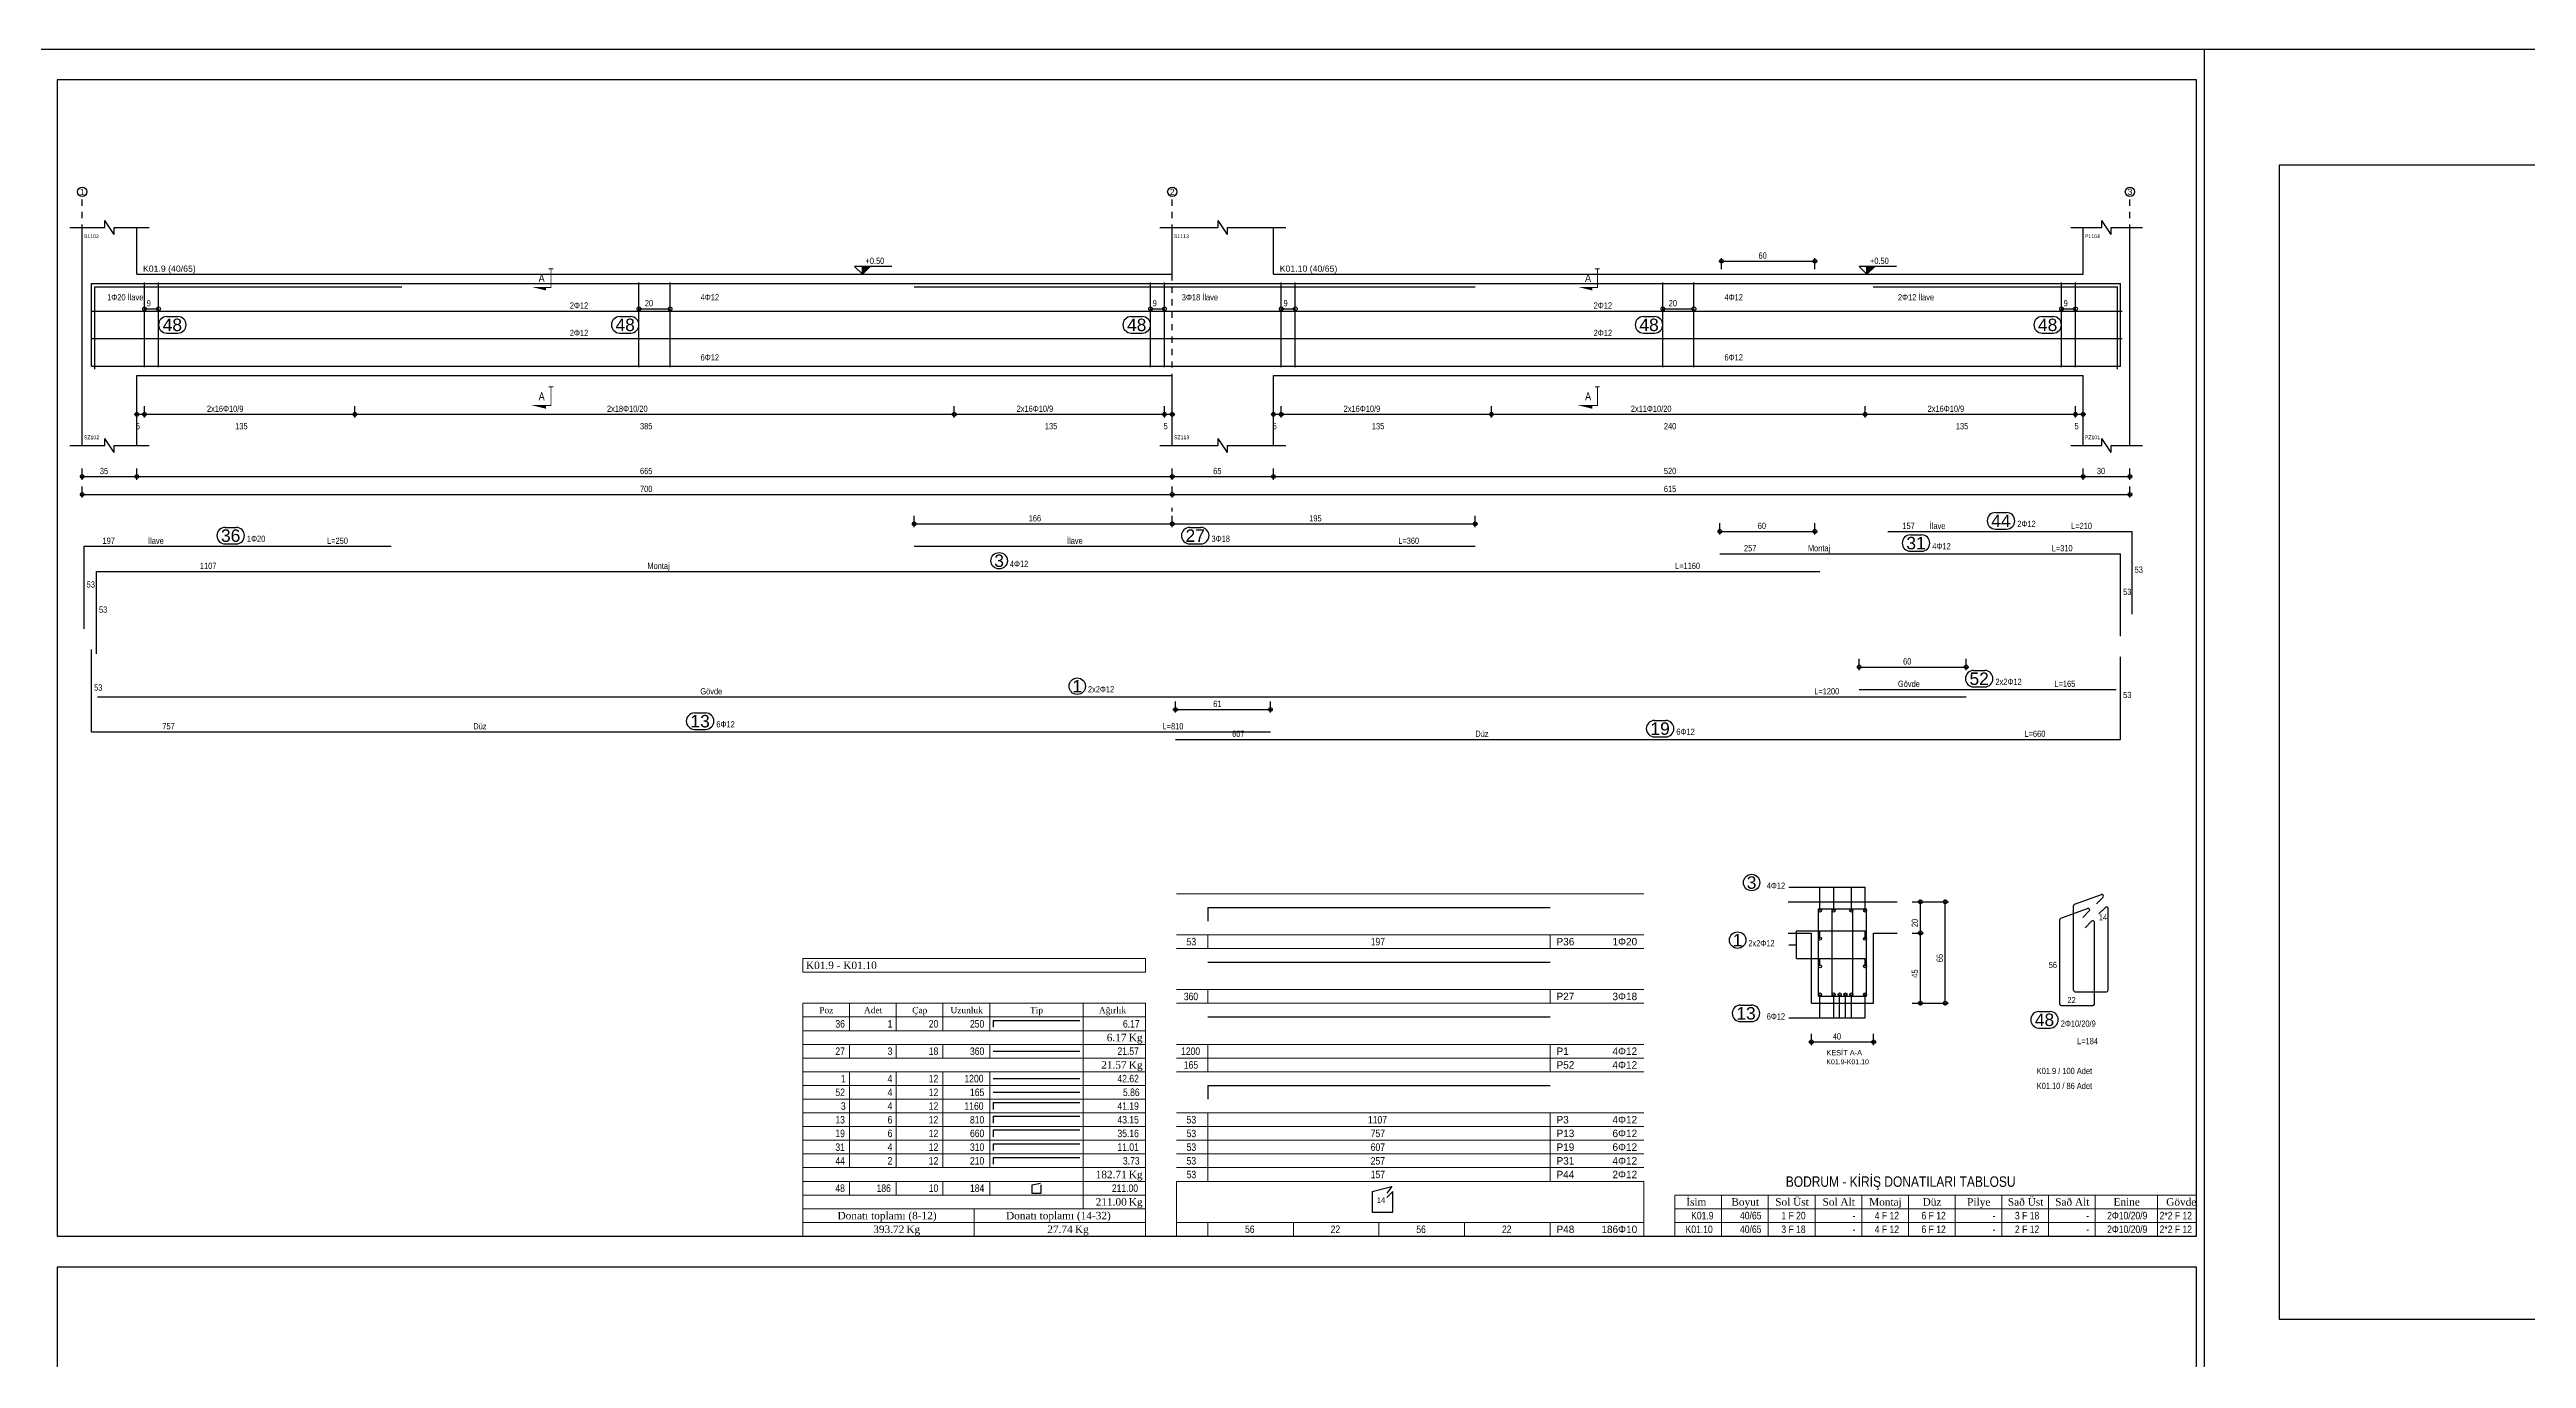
# Model space of a CAD drawing. Header units: metres. Extents: x 419734 to 420376, y 4564732 to 4565123.
# Drawn here: x 420197.84 to 420237.6, y 4564828.56 to 4564849.58 of the extents above; entities that cross this region are included whole.
import ezdxf
from ezdxf.enums import TextEntityAlignment as Align

# ---------------------------------------------------------------- set-up
doc = ezdxf.new("R2010")
doc.units = ezdxf.units.M
doc.linetypes.add('TRATTO-PUNTO', pattern=[1, 0.5, -0.25, 0, -0.25])
for name, color, linetype in [('Standart', 7, 'Continuous'), ('SW_ASSI', 7, 'TRATTO-PUNTO'), ('SW_DIM', 33, 'Continuous'), ('SW_MAGRONE', 2, 'Continuous'), ('SW_QUOTE', 1, 'Continuous'), ('SW_REINFORCEMENT', 7, 'Continuous'), ('SW_TESTI', 2, 'Continuous'), ('SW_Tondini', 1, 'Continuous'), ('SW_TXT_TESTI', 1, 'Continuous')]:
    doc.layers.add(name, color=color, linetype=linetype)
doc.styles.add('arial_1_18', font='arial.ttf', dxfattribs={"height": 0.2})
doc.styles.add('SWS', font='ARIALN.TTF')
doc.styles.add('symbol_1_18', font='symbol.ttf', dxfattribs={"height": 0.2})
doc.styles.add('times new roman_1_18', font='times.ttf', dxfattribs={"height": 0.2})

# ---------------------------------------------------------------- blocks, each defined once
blk = doc.blocks.new('*U1605')
at = {"layer": 'SW_QUOTE'}
blk.add_hatch(color=1, dxfattribs=at).paths.add_polyline_path([(0.25, 0.25), (0, 0.25), (0, 0)])
at = {"layer": 'SW_QUOTE', "color": 1}
for p, q in [((0.95, 0.25), (-0.25, 0.25)), ((-0.25, 0.25), (0, 0)), ((-0.25, 0), (0.25, 0)), ((0, 0), (0, 0.25)), ((0.25, 0.25), (0, 0))]:
    blk.add_line(p, q, dxfattribs=at)
at = {"layer": 'SW_QUOTE', "color": 2, "style": 'SWS'}
blk.add_attdef('QUOTA', (0.1, 0.33), '', height=0.2, dxfattribs=at)
blk = doc.blocks.new('*U1603')
at = {"layer": 'SW_QUOTE', "const_width": 0.0003}
blk.add_lwpolyline([(0, 0), (0, -0.006), (-0.00159, -0.006)], dxfattribs=at)
at = {"layer": 'SW_QUOTE', "const_width": 0.0003, "flags": 128}
blk.add_lwpolyline([(0.00075, 0), (-0.00075, 0)], dxfattribs=at)
at = {"layer": 'SW_QUOTE'}
blk.add_solid([(-0.00159, -0.00585), (-0.00159, -0.00701), (-0.00624, -0.00585)], dxfattribs=at)
at = {"layer": 'SW_TESTI', "style": 'SWS'}
for tag, p in [('RIF_DOC', (0.0025, -0.003)), ('RIF_DOC_SEC', (0.0055, -0.003))]:
    blk.add_attdef(tag, text='', height=0.002, rotation=90, dxfattribs=at).set_placement(p, align=Align.MIDDLE)
at = {"layer": 'SW_TESTI', "color": 3, "style": 'SWS'}
blk.add_attdef('SEZ', text='', height=0.0025, dxfattribs=at).set_placement((-0.003, -0.003), align=Align.MIDDLE)

msp = doc.modelspace()

# ---------------------------------------------------------------- linework, layer by layer
at = {"color": 0, "linetype": 'Continuous'}
for centre in [(420198.3643, 4564847.29481), (420215.8643, 4564847.29481), (420231.2393, 4564847.29481)]:
    msp.add_circle(centre, 0.075, dxfattribs=at)
at = {"layer": 'Standart', "color": 2}
for points in [[(420281.38267, 4564849.57907), (419805.78267, 4564849.57907), (419805.78267, 4564807.5324), (420281.38267, 4564807.5324)], [(420232.43267, 4564849.57907), (420232.43267, 4564807.5324)]]:
    msp.add_lwpolyline(points, dxfattribs=at)
for points in [[(420232.30767, 4564830.52066), (420232.30767, 4564849.09263), (420197.96378, 4564849.09263), (420197.96378, 4564830.52066)], [(420280.0849, 4564829.18976), (420280.0849, 4564847.72281), (420233.6349, 4564847.72281), (420233.6349, 4564829.18976)], [(420197.96378, 4564830.02066), (420197.96378, 4564808.01884), (420232.30767, 4564808.01884), (420232.30767, 4564830.02066)]]:
    msp.add_lwpolyline(points, close=True, dxfattribs=at)
at = {"layer": 'Standart', "color": 1, "linetype": 'Continuous', "lineweight": 5}
for points in [[(420215.93267, 4564836.02066), (420223.43267, 4564836.02066)], [(420215.93267, 4564835.36066), (420223.43267, 4564835.36066)], [(420215.93267, 4564835.14066), (420223.43267, 4564835.14066)], [(420216.43267, 4564835.36066), (420216.43267, 4564835.14066)], [(420221.93267, 4564835.36066), (420221.93267, 4564835.14066)], [(420209.93267, 4564834.98066), (420215.43267, 4564834.98066)], [(420209.93267, 4564834.76066), (420209.93267, 4564834.98066)], [(420215.43267, 4564834.76066), (420209.93267, 4564834.76066)], [(420215.43267, 4564834.98066), (420215.43267, 4564834.76066)], [(420215.93267, 4564834.48066), (420223.43267, 4564834.48066)], [(420216.43267, 4564834.48066), (420216.43267, 4564834.26066)], [(420221.93267, 4564834.48066), (420221.93267, 4564834.26066)], [(420209.93267, 4564834.26066), (420209.93267, 4564830.52066)], [(420209.93267, 4564834.26066), (420215.43267, 4564834.26066)], [(420209.93267, 4564834.04066), (420215.43267, 4564834.04066)], [(420210.68267, 4564834.26066), (420210.68267, 4564833.82066)], [(420211.43267, 4564834.26066), (420211.43267, 4564833.82066)], [(420212.18267, 4564834.26066), (420212.18267, 4564833.82066)], [(420212.93267, 4564834.26066), (420212.93267, 4564833.82066)], [(420214.43267, 4564834.26066), (420214.43267, 4564830.96066)], [(420215.43267, 4564834.26066), (420215.43267, 4564830.52066)], [(420215.93267, 4564834.26066), (420223.43267, 4564834.26066)], [(420209.93267, 4564833.82066), (420215.43267, 4564833.82066)], [(420209.93267, 4564833.60066), (420215.43267, 4564833.60066)], [(420210.68267, 4564833.60066), (420210.68267, 4564833.38066)], [(420211.43267, 4564833.60066), (420211.43267, 4564833.38066)], [(420212.18267, 4564833.60066), (420212.18267, 4564833.38066)], [(420212.93267, 4564833.60066), (420212.93267, 4564833.38066)], [(420215.93267, 4564833.60066), (420223.43267, 4564833.60066)], [(420216.43267, 4564833.60066), (420216.43267, 4564833.16066)], [(420221.93267, 4564833.60066), (420221.93267, 4564833.16066)], [(420209.93267, 4564833.38066), (420215.43267, 4564833.38066)], [(420209.93267, 4564833.16066), (420215.43267, 4564833.16066)], [(420210.68267, 4564833.16066), (420210.68267, 4564831.62066)], [(420211.43267, 4564833.16066), (420211.43267, 4564831.62066)], [(420212.18267, 4564833.16066), (420212.18267, 4564831.62066)], [(420212.93267, 4564833.16066), (420212.93267, 4564831.62066)], [(420215.93267, 4564833.38066), (420223.43267, 4564833.38066)], [(420215.93267, 4564833.16066), (420223.43267, 4564833.16066)], [(420209.93267, 4564832.94066), (420215.43267, 4564832.94066)], [(420209.93267, 4564832.72066), (420215.43267, 4564832.72066)], [(420209.93267, 4564832.50066), (420215.43267, 4564832.50066)], [(420215.93267, 4564832.50066), (420223.43267, 4564832.50066)], [(420216.43267, 4564832.50066), (420216.43267, 4564831.40066)], [(420221.93267, 4564832.50066), (420221.93267, 4564831.40066)], [(420209.93267, 4564832.28066), (420215.43267, 4564832.28066)], [(420209.93267, 4564832.06066), (420215.43267, 4564832.06066)], [(420215.93267, 4564832.28066), (420223.43267, 4564832.28066)], [(420215.93267, 4564832.06066), (420223.43267, 4564832.06066)], [(420209.93267, 4564831.84066), (420215.43267, 4564831.84066)], [(420209.93267, 4564831.62066), (420215.43267, 4564831.62066)], [(420215.93267, 4564831.84066), (420223.43267, 4564831.84066)], [(420215.93267, 4564831.62066), (420223.43267, 4564831.62066)], [(420209.93267, 4564831.40066), (420215.43267, 4564831.40066)], [(420209.93267, 4564831.18066), (420215.43267, 4564831.18066)], [(420210.68267, 4564831.40066), (420210.68267, 4564831.18066)], [(420211.43267, 4564831.40066), (420211.43267, 4564831.18066)], [(420212.18267, 4564831.40066), (420212.18267, 4564831.18066)], [(420212.93267, 4564831.40066), (420212.93267, 4564831.18066)], [(420215.93267, 4564831.40066), (420215.93267, 4564830.52066)], [(420215.93267, 4564831.40066), (420223.43267, 4564831.40066)], [(420223.43267, 4564831.40066), (420223.43267, 4564830.52066)], [(420223.93267, 4564831.18066), (420223.93267, 4564830.52066)], [(420223.93267, 4564831.18066), (420232.30767, 4564831.18066)], [(420224.68267, 4564831.18066), (420224.68267, 4564830.52066)], [(420225.43267, 4564831.18066), (420225.43267, 4564830.52066)], [(420226.18267, 4564831.18066), (420226.18267, 4564830.52066)], [(420226.93267, 4564831.18066), (420226.93267, 4564830.52066)], [(420227.68267, 4564831.18066), (420227.68267, 4564830.52066)], [(420228.43267, 4564831.18066), (420228.43267, 4564830.52066)], [(420229.18267, 4564831.18066), (420229.18267, 4564830.52066)], [(420229.93267, 4564831.18066), (420229.93267, 4564830.52066)], [(420230.68267, 4564831.18066), (420230.68267, 4564830.52066)], [(420231.68267, 4564831.18066), (420231.68267, 4564830.52066)], [(420232.30767, 4564831.18066), (420232.30767, 4564830.52066)], [(420209.93267, 4564830.96066), (420215.43267, 4564830.96066)], [(420209.93267, 4564830.74066), (420215.43267, 4564830.74066)], [(420212.68267, 4564830.96066), (420212.68267, 4564830.52066)], [(420215.93267, 4564830.74066), (420223.43267, 4564830.74066)], [(420216.43267, 4564830.74066), (420216.43267, 4564830.52066)], [(420217.80767, 4564830.74066), (420217.80767, 4564830.52066)], [(420219.18267, 4564830.74066), (420219.18267, 4564830.52066)], [(420220.55767, 4564830.74066), (420220.55767, 4564830.52066)], [(420221.93267, 4564830.74066), (420221.93267, 4564830.52066)], [(420223.93267, 4564830.96066), (420232.30767, 4564830.96066)], [(420223.93267, 4564830.74066), (420232.30767, 4564830.74066)], [(420209.93267, 4564830.52066), (420215.43267, 4564830.52066)], [(420215.93267, 4564830.52066), (420223.43267, 4564830.52066)], [(420223.93267, 4564830.52066), (420232.30767, 4564830.52066)]]:
    msp.add_lwpolyline(points, dxfattribs=at)
at = {"layer": 'SW_ASSI', "ltscale": 0.2}
for points in [[(420198.3643, 4564843.46981), (420198.3643, 4564847.21981)], [(420215.8643, 4564843.46981), (420215.8643, 4564847.21981)], [(420231.2393, 4564843.46981), (420231.2393, 4564847.21981)], [(420215.8643, 4564841.95981), (420215.8643, 4564842.21981)]]:
    msp.add_lwpolyline(points, dxfattribs=at)
at = {"layer": 'SW_DIM', "ltscale": 0.5}
for points in [[(420198.1643, 4564846.71981), (420198.7268, 4564846.71981)], [(420198.8768, 4564846.60731), (420198.7268, 4564846.83231)], [(420198.7268, 4564846.71981), (420198.7268, 4564846.83231)], [(420198.8768, 4564846.71981), (420199.4393, 4564846.71981)], [(420198.8768, 4564846.60731), (420198.8768, 4564846.71981)], [(420215.6643, 4564846.71981), (420216.6018, 4564846.71981)], [(420216.7518, 4564846.60731), (420216.6018, 4564846.83231)], [(420216.6018, 4564846.71981), (420216.6018, 4564846.83231)], [(420216.7518, 4564846.60731), (420216.7518, 4564846.71981)], [(420216.7518, 4564846.71981), (420217.6893, 4564846.71981)], [(420230.28929, 4564846.71981), (420230.7893, 4564846.71981)], [(420230.9393, 4564846.60731), (420230.7893, 4564846.83231)], [(420230.7893, 4564846.71981), (420230.7893, 4564846.83231)], [(420230.9393, 4564846.60731), (420230.9393, 4564846.71981)], [(420230.9393, 4564846.71981), (420231.4393, 4564846.71981)], [(420224.68097, 4564846.04981), (420224.68097, 4564846.22981)], [(420226.18097, 4564846.04981), (420226.18097, 4564846.22981)], [(420224.64097, 4564846.17981), (420226.22097, 4564846.17981)], [(420199.3643, 4564845.41481), (420199.5893, 4564845.41481)], [(420207.3018, 4564845.41481), (420207.8018, 4564845.41481)], [(420215.5143, 4564845.41481), (420215.7393, 4564845.41481)], [(420217.6143, 4564845.41481), (420217.8393, 4564845.41481)], [(420223.7393, 4564845.41481), (420224.2393, 4564845.41481)], [(420230.1393, 4564845.41481), (420230.3643, 4564845.41481)], [(420199.2393, 4564843.66981), (420199.2393, 4564843.84981)], [(420199.3643, 4564843.66981), (420199.3643, 4564843.84981)], [(420202.7393, 4564843.66981), (420202.7393, 4564843.84981)], [(420212.3643, 4564843.66981), (420212.3643, 4564843.84981)], [(420215.7393, 4564843.66981), (420215.7393, 4564843.84981)], [(420215.8643, 4564843.66981), (420215.8643, 4564843.84981)], [(420217.4893, 4564843.66981), (420217.4893, 4564843.84981)], [(420217.6143, 4564843.66981), (420217.6143, 4564843.84981)], [(420220.9893, 4564843.66981), (420220.9893, 4564843.84981)], [(420226.9893, 4564843.66981), (420226.9893, 4564843.84981)], [(420230.3643, 4564843.66981), (420230.3643, 4564843.84981)], [(420230.4893, 4564843.66981), (420230.4893, 4564843.84981)], [(420199.1993, 4564843.71981), (420215.9043, 4564843.71981)], [(420217.4493, 4564843.71981), (420230.5293, 4564843.71981)], [(420198.1643, 4564843.21981), (420198.7268, 4564843.21981)], [(420198.7268, 4564843.21981), (420198.7268, 4564843.33231)], [(420198.8768, 4564843.10731), (420198.7268, 4564843.33231)], [(420198.8768, 4564843.10731), (420198.8768, 4564843.21981)], [(420198.8768, 4564843.21981), (420199.4393, 4564843.21981)], [(420215.6643, 4564843.21981), (420216.6018, 4564843.21981)], [(420216.6018, 4564843.21981), (420216.6018, 4564843.33231)], [(420216.7518, 4564843.10731), (420216.6018, 4564843.33231)], [(420216.7518, 4564843.10731), (420216.7518, 4564843.21981)], [(420216.7518, 4564843.21981), (420217.6893, 4564843.21981)], [(420230.28929, 4564843.21981), (420230.7893, 4564843.21981)], [(420230.7893, 4564843.21981), (420230.7893, 4564843.33231)], [(420230.9393, 4564843.10731), (420230.7893, 4564843.33231)], [(420230.9393, 4564843.10731), (420230.9393, 4564843.21981)], [(420230.9393, 4564843.21981), (420231.4393, 4564843.21981)], [(420198.3243, 4564842.71981), (420231.2793, 4564842.71981)], [(420198.3643, 4564842.66981), (420198.3643, 4564842.84981)], [(420199.2393, 4564842.66981), (420199.2393, 4564842.84981)], [(420215.8643, 4564842.66981), (420215.8643, 4564842.84981)], [(420217.4893, 4564842.66981), (420217.4893, 4564842.84981)], [(420230.4893, 4564842.66981), (420230.4893, 4564842.84981)], [(420231.2393, 4564842.66981), (420231.2393, 4564842.84981)], [(420198.3243, 4564842.43181), (420231.2793, 4564842.43181)], [(420198.3643, 4564842.38181), (420198.3643, 4564842.56181)], [(420215.8643, 4564842.38181), (420215.8643, 4564842.56181)], [(420231.2393, 4564842.38181), (420231.2393, 4564842.56181)], [(420211.68055, 4564841.95981), (420220.7668, 4564841.95981)], [(420211.72055, 4564841.90981), (420211.72055, 4564842.08981)], [(420215.8643, 4564841.90981), (420215.8643, 4564842.08981)], [(420220.7268, 4564841.90981), (420220.7268, 4564842.08981)], [(420224.61597, 4564841.83981), (420226.22097, 4564841.83981)], [(420224.65597, 4564841.78981), (420224.65597, 4564841.96981)], [(420226.18097, 4564841.78981), (420226.18097, 4564841.96981)], [(420226.8533, 4564839.66148), (420228.6503, 4564839.66148)], [(420226.8933, 4564839.61148), (420226.8933, 4564839.79148)], [(420228.6103, 4564839.61148), (420228.6103, 4564839.79148)], [(420215.9143, 4564838.92981), (420215.9143, 4564839.10981)], [(420217.4393, 4564838.92981), (420217.4393, 4564839.10981)], [(420215.8743, 4564838.97981), (420217.4793, 4564838.97981)], [(420225.76181, 4564836.12638), (420226.98681, 4564836.12638)], [(420226.26181, 4564835.75138), (420226.26181, 4564836.12638)], [(420226.48265, 4564835.75138), (420226.48265, 4564836.12638)], [(420226.76598, 4564835.75138), (420226.76598, 4564836.12638)], [(420226.98681, 4564835.75138), (420226.98681, 4564836.12638)], [(420227.74431, 4564835.88888), (420228.32431, 4564835.88888)], [(420227.87431, 4564834.22388), (420227.87431, 4564835.92888)], [(420228.27431, 4564834.22388), (420228.27431, 4564835.92888)], [(420225.76181, 4564835.20138), (420225.88681, 4564835.20138)], [(420225.88681, 4564834.98055), (420225.88681, 4564835.42221)], [(420225.88681, 4564835.42221), (420226.98681, 4564835.42221)], [(420226.26181, 4564835.29721), (420226.26181, 4564835.42221)], [(420226.98681, 4564835.29721), (420226.98681, 4564835.42221)], [(420227.74431, 4564835.38888), (420227.92431, 4564835.38888)], [(420225.88681, 4564834.98055), (420226.98681, 4564834.98055)], [(420226.26181, 4564834.85555), (420226.26181, 4564834.98055)], [(420226.98681, 4564834.85555), (420226.98681, 4564834.98055)], [(420226.26181, 4564834.02638), (420226.26181, 4564834.40138)], [(420226.48265, 4564834.02638), (420226.48265, 4564834.40138)], [(420226.57709, 4564834.02638), (420226.57709, 4564834.40138)], [(420226.67154, 4564834.02638), (420226.67154, 4564834.40138)], [(420226.76598, 4564834.02638), (420226.76598, 4564834.40138)], [(420226.98681, 4564834.02638), (420226.98681, 4564834.40138)], [(420225.76181, 4564834.02638), (420226.98681, 4564834.02638)], [(420227.74431, 4564834.26388), (420228.32431, 4564834.26388)], [(420226.08431, 4564833.63888), (420227.16431, 4564833.63888)], [(420226.12431, 4564833.58888), (420226.12431, 4564833.76888)], [(420227.12431, 4564833.58888), (420227.12431, 4564833.76888)]]:
    msp.add_lwpolyline(points, dxfattribs=at)
for centre in [(420224.68097, 4564846.17981), (420226.18097, 4564846.17981), (420199.3643, 4564845.41481), (420199.5893, 4564845.41481), (420207.3018, 4564845.41481), (420207.8018, 4564845.41481), (420215.5143, 4564845.41481), (420215.7393, 4564845.41481), (420217.6143, 4564845.41481), (420217.8393, 4564845.41481), (420223.7393, 4564845.41481), (420224.2393, 4564845.41481), (420230.1393, 4564845.41481), (420230.3643, 4564845.41481), (420199.2393, 4564843.71981), (420199.3643, 4564843.71981), (420202.7393, 4564843.71981), (420212.3643, 4564843.71981), (420215.7393, 4564843.71981), (420215.8643, 4564843.71981), (420217.4893, 4564843.71981), (420217.6143, 4564843.71981), (420220.9893, 4564843.71981), (420226.9893, 4564843.71981), (420230.3643, 4564843.71981), (420230.4893, 4564843.71981), (420198.3643, 4564842.71981), (420199.2393, 4564842.71981), (420215.8643, 4564842.71981), (420217.4893, 4564842.71981), (420230.4893, 4564842.71981), (420231.2393, 4564842.71981), (420198.3643, 4564842.43181), (420215.8643, 4564842.43181), (420231.2393, 4564842.43181), (420211.72055, 4564841.95981), (420215.8643, 4564841.95981), (420220.7268, 4564841.95981), (420224.65597, 4564841.83981), (420226.18097, 4564841.83981), (420226.8933, 4564839.66148), (420228.6103, 4564839.66148), (420215.9143, 4564838.97981), (420217.4393, 4564838.97981), (420227.87431, 4564835.88888), (420228.27431, 4564835.88888), (420227.87431, 4564835.38888), (420227.87431, 4564834.26388), (420228.27431, 4564834.26388), (420226.12431, 4564833.63888), (420227.12431, 4564833.63888)]:
    msp.add_circle(centre, 0.03, dxfattribs=at)
at = {"layer": 'SW_MAGRONE'}
for points in [[(420198.3643, 4564843.21981), (420198.3643, 4564846.71981)], [(420199.2393, 4564845.96982), (420199.2393, 4564846.71981)], [(420215.8643, 4564845.96982), (420215.8643, 4564846.71981)], [(420217.4893, 4564845.96982), (420217.4893, 4564846.71981)], [(420230.48929, 4564845.96982), (420230.48929, 4564846.71981)], [(420231.2393, 4564843.21981), (420231.2393, 4564846.71981)], [(420199.2393, 4564845.96982), (420215.8643, 4564845.96982)], [(420217.4893, 4564845.96982), (420230.48929, 4564845.96982)], [(420199.2393, 4564843.21981), (420199.2393, 4564844.34481)], [(420199.2393, 4564844.34481), (420215.8643, 4564844.34481)], [(420215.8643, 4564843.21981), (420215.8643, 4564844.34481)], [(420217.4893, 4564843.21981), (420217.4893, 4564844.34481)], [(420217.4893, 4564844.34481), (420230.48929, 4564844.34481)], [(420230.48929, 4564843.21981), (420230.48929, 4564844.34481)], [(420225.74931, 4564835.88888), (420227.49931, 4564835.88888)], [(420225.74931, 4564835.38888), (420226.12431, 4564835.38888)], [(420226.12431, 4564834.26388), (420226.12431, 4564835.38888)], [(420227.12431, 4564834.26388), (420227.12431, 4564835.38888)], [(420227.12431, 4564835.38888), (420227.49931, 4564835.38888)], [(420226.12431, 4564834.26388), (420227.12431, 4564834.26388)]]:
    msp.add_lwpolyline(points, dxfattribs=at)
at = {"layer": 'SW_REINFORCEMENT', "color": 7, "ltscale": 0.05, "flags": 128}
for points in [[(420198.5143, 4564845.81981), (420231.0893, 4564845.81981)], [(420198.5143, 4564844.49481), (420198.5143, 4564845.81981)], [(420199.3643, 4564844.47481), (420199.3643, 4564845.83981)], [(420199.5893, 4564844.47481), (420199.5893, 4564845.83981)], [(420207.3018, 4564844.47481), (420207.3018, 4564845.83981)], [(420207.8018, 4564844.47481), (420207.8018, 4564845.83981)], [(420215.5143, 4564844.47481), (420215.5143, 4564845.83981)], [(420215.7393, 4564844.47481), (420215.7393, 4564845.83981)], [(420217.6143, 4564844.47481), (420217.6143, 4564845.83981)], [(420217.8393, 4564844.47481), (420217.8393, 4564845.83981)], [(420223.7393, 4564844.47481), (420223.7393, 4564845.83981)], [(420224.2393, 4564844.47481), (420224.2393, 4564845.83981)], [(420230.1393, 4564844.47481), (420230.1393, 4564845.83981)], [(420230.3643, 4564844.47481), (420230.3643, 4564845.83981)], [(420231.0893, 4564844.49481), (420231.0893, 4564845.81981)], [(420198.5643, 4564845.76981), (420203.49555, 4564845.76981)], [(420198.5643, 4564844.44481), (420198.5643, 4564845.76981)], [(420211.72055, 4564845.76981), (420220.7268, 4564845.76981)], [(420227.1143, 4564845.76981), (420231.0393, 4564845.76981)], [(420231.0393, 4564844.44481), (420231.0393, 4564845.76981)], [(420198.5143, 4564845.37815), (420231.1143, 4564845.37815)], [(420198.5143, 4564844.93648), (420231.1143, 4564844.93648)], [(420198.5143, 4564844.49481), (420231.0893, 4564844.49481)], [(420198.3943, 4564841.59981), (420203.32555, 4564841.59981)], [(420198.3943, 4564840.27481), (420198.3943, 4564841.59981)], [(420211.72055, 4564841.59981), (420220.7268, 4564841.59981)], [(420224.65597, 4564841.47981), (420231.0893, 4564841.47981)], [(420227.3498, 4564841.83772), (420231.27481, 4564841.83772)], [(420231.0893, 4564840.15481), (420231.0893, 4564841.47981)], [(420231.27481, 4564840.51272), (420231.27481, 4564841.83772)], [(420198.5929, 4564841.19605), (420226.25957, 4564841.19605)], [(420198.5929, 4564839.87105), (420198.5929, 4564841.19605)], [(420198.5143, 4564838.61981), (420198.5143, 4564839.94481)], [(420231.0893, 4564838.49981), (420231.0893, 4564839.82481)], [(420198.6103, 4564839.18148), (420228.6103, 4564839.18148)], [(420226.8933, 4564839.30148), (420231.0183, 4564839.30148)], [(420198.5143, 4564838.61981), (420217.4393, 4564838.61981)], [(420215.9143, 4564838.49981), (420231.0893, 4564838.49981)], [(420230.35109, 4564835.85035), (420230.7804, 4564836.0066)], [(420230.70287, 4564835.86032), (420230.80715, 4564835.96461)], [(420216.43267, 4564835.80066), (420216.43267, 4564835.58066)], [(420216.43267, 4564835.80066), (420221.93267, 4564835.80066)], [(420226.23681, 4564835.77638), (420227.01181, 4564835.77638)], [(420226.23681, 4564834.37638), (420226.23681, 4564835.77638)], [(420226.45765, 4564834.37638), (420226.45765, 4564835.77638)], [(420226.79098, 4564834.37638), (420226.79098, 4564835.77638)], [(420227.01181, 4564834.37638), (420227.01181, 4564835.77638)], [(420230.11348, 4564834.24807), (420230.11348, 4564835.60472)], [(420230.13026, 4564835.62868), (420230.55956, 4564835.78493)], [(420230.33432, 4564834.46974), (420230.33432, 4564835.82638)], [(420230.48203, 4564835.63866), (420230.58632, 4564835.74294)], [(420230.51916, 4564835.47408), (420230.62412, 4564835.57904)], [(420230.66765, 4564834.24807), (420230.66765, 4564835.56101)], [(420230.73999, 4564835.69575), (420230.84495, 4564835.80071)], [(420230.88848, 4564834.46974), (420230.88848, 4564835.78268)], [(420216.43267, 4564834.92066), (420221.93267, 4564834.92066)], [(420226.23681, 4564834.37638), (420227.01181, 4564834.37638)], [(420230.35982, 4564834.44424), (420230.86298, 4564834.44424)], [(420212.98767, 4564833.98566), (420212.98767, 4564833.87566)], [(420212.98767, 4564833.98566), (420214.37767, 4564833.98566)], [(420216.43267, 4564834.04066), (420221.93267, 4564834.04066)], [(420230.13898, 4564834.22257), (420230.64215, 4564834.22257)], [(420212.98767, 4564833.49066), (420214.37767, 4564833.49066)], [(420212.98767, 4564833.05066), (420214.37767, 4564833.05066)], [(420212.98767, 4564832.83066), (420214.37767, 4564832.83066)], [(420216.43267, 4564832.94066), (420216.43267, 4564832.72066)], [(420216.43267, 4564832.94066), (420221.93267, 4564832.94066)], [(420212.98767, 4564832.66566), (420212.98767, 4564832.55566)], [(420212.98767, 4564832.66566), (420214.37767, 4564832.66566)], [(420212.98767, 4564832.44566), (420212.98767, 4564832.33566)], [(420212.98767, 4564832.44566), (420214.37767, 4564832.44566)], [(420212.98767, 4564832.22566), (420212.98767, 4564832.11566)], [(420212.98767, 4564832.22566), (420214.37767, 4564832.22566)], [(420212.98767, 4564832.00566), (420212.98767, 4564831.89566)], [(420212.98767, 4564832.00566), (420214.37767, 4564832.00566)], [(420212.98767, 4564831.78566), (420212.98767, 4564831.67566)], [(420212.98767, 4564831.78566), (420214.37767, 4564831.78566)], [(420213.61392, 4564831.34566), (420213.74798, 4564831.37316)], [(420213.61392, 4564831.20816), (420213.61392, 4564831.34566)], [(420213.75142, 4564831.20816), (420213.61392, 4564831.20816)], [(420213.75142, 4564831.34566), (420213.75142, 4564831.20816)], [(420219.07267, 4564831.23566), (420219.38617, 4564831.31816)], [(420219.07267, 4564831.23566), (420219.07267, 4564830.90566)], [(420219.40267, 4564831.23566), (420219.30933, 4564831.14232)], [(420219.38617, 4564831.31816), (420219.31046, 4564831.21003)], [(420219.40267, 4564830.90566), (420219.40267, 4564831.23566)], [(420219.07267, 4564830.90566), (420219.40267, 4564830.90566)]]:
    msp.add_lwpolyline(points, dxfattribs=at)
at = {"layer": 'SW_REINFORCEMENT', "color": 7, "ltscale": 0.05}
for centre, start, end in [((420230.78912, 4564835.98264), 315, 110), ((420230.13898, 4564835.60472), 110, 180), ((420230.35982, 4564835.82638), 110, 180), ((420230.56828, 4564835.76097), 315, 110), ((420230.64215, 4564835.56101), 0, 135), ((420230.86298, 4564835.78268), 0, 135), ((420230.35982, 4564834.46974), 180, 270), ((420230.86298, 4564834.46974), 270, 0), ((420230.13898, 4564834.24807), 180, 270), ((420230.64215, 4564834.24807), 270, 0)]:
    msp.add_arc(centre, 0.0255, start, end, dxfattribs=at)
at = {"layer": 'SW_Tondini'}
for centre in [(420226.26181, 4564835.75138), (420226.48265, 4564835.75138), (420226.76598, 4564835.75138), (420226.98681, 4564835.75138), (420226.26181, 4564835.29721), (420226.98681, 4564835.29721), (420226.26181, 4564834.85555), (420226.98681, 4564834.85555), (420226.26181, 4564834.40138), (420226.48265, 4564834.40138), (420226.57709, 4564834.40138), (420226.67154, 4564834.40138), (420226.76598, 4564834.40138), (420226.98681, 4564834.40138)]:
    msp.add_circle(centre, 0.025, dxfattribs=at)
at = {"layer": 'SW_TXT_TESTI', "flags": 128}
for points in [[(420199.7213, 4564845.28931), (420199.90006, 4564845.28931)], [(420199.7213, 4564845.02531), (420199.90006, 4564845.02531)], [(420206.99104, 4564845.28931), (420207.1698, 4564845.28931)], [(420206.99104, 4564845.02531), (420207.1698, 4564845.02531)], [(420215.20354, 4564845.28931), (420215.3823, 4564845.28931)], [(420215.20354, 4564845.02531), (420215.3823, 4564845.02531)], [(420223.42854, 4564845.28931), (420223.6073, 4564845.28931)], [(420223.42854, 4564845.02531), (420223.6073, 4564845.02531)], [(420229.82854, 4564845.28931), (420230.0073, 4564845.28931)], [(420229.82854, 4564845.02531), (420230.0073, 4564845.02531)], [(420200.6572, 4564841.90381), (420200.83597, 4564841.90381)], [(420216.14321, 4564841.90381), (420216.32197, 4564841.90381)], [(420229.0794, 4564842.14172), (420229.25816, 4564842.14172)], [(420229.0794, 4564841.87772), (420229.25816, 4564841.87772)], [(420200.6572, 4564841.63981), (420200.83597, 4564841.63981)], [(420216.14321, 4564841.63981), (420216.32197, 4564841.63981)], [(420227.71498, 4564841.78381), (420227.89374, 4564841.78381)], [(420227.71498, 4564841.51981), (420227.89374, 4564841.51981)], [(420228.72889, 4564839.60548), (420228.90766, 4564839.60548)], [(420228.72889, 4564839.34148), (420228.90766, 4564839.34148)], [(420208.19389, 4564838.92381), (420208.37266, 4564838.92381)], [(420208.19389, 4564838.65981), (420208.37266, 4564838.65981)], [(420223.60639, 4564838.80381), (420223.78516, 4564838.80381)], [(420223.60639, 4564838.53981), (420223.78516, 4564838.53981)], [(420224.98567, 4564834.23174), (420225.16443, 4564834.23174)], [(420224.98567, 4564833.96774), (420225.16443, 4564833.96774)], [(420229.77771, 4564834.12762), (420229.95647, 4564834.12762)], [(420229.77771, 4564833.86362), (420229.95647, 4564833.86362)]]:
    msp.add_lwpolyline(points, dxfattribs=at)
at = {"layer": 'SW_TXT_TESTI'}
for centre in [(420213.08424, 4564841.36805), (420214.3383, 4564839.35348), (420225.16433, 4564836.19974), (420224.94024, 4564835.27474)]:
    msp.add_circle(centre, 0.132, dxfattribs=at)
for centre, start, end in [((420199.7213, 4564845.15731), 90, 270), ((420199.90006, 4564845.15731), 270, 90), ((420206.99104, 4564845.15731), 90, 270), ((420207.1698, 4564845.15731), 270, 90), ((420215.20354, 4564845.15731), 90, 270), ((420215.3823, 4564845.15731), 270, 90), ((420223.42854, 4564845.15731), 90, 270), ((420223.6073, 4564845.15731), 270, 90), ((420229.82854, 4564845.15731), 90, 270), ((420230.0073, 4564845.15731), 270, 90), ((420200.6572, 4564841.77181), 90, 270), ((420200.83597, 4564841.77181), 270, 90), ((420216.14321, 4564841.77181), 90, 270), ((420216.32197, 4564841.77181), 270, 90), ((420229.0794, 4564842.00972), 90, 270), ((420229.25816, 4564842.00972), 270, 90), ((420227.71498, 4564841.65181), 90, 270), ((420227.89374, 4564841.65181), 270, 90), ((420228.72889, 4564839.47348), 90, 270), ((420228.90766, 4564839.47348), 270, 90), ((420208.19389, 4564838.79181), 90, 270), ((420208.37266, 4564838.79181), 270, 90), ((420223.60639, 4564838.67181), 90, 270), ((420223.78516, 4564838.67181), 270, 90), ((420224.98567, 4564834.09974), 90, 270), ((420225.16443, 4564834.09974), 270, 90), ((420229.77771, 4564833.99562), 90, 270), ((420229.95647, 4564833.99562), 270, 90)]:
    msp.add_arc(centre, 0.132, start, end, dxfattribs=at)

# ---------------------------------------------------------------- block references
ref = msp.add_blockref('*U1605', (420210.88889, 4564845.96982), dxfattribs=dict(xscale=0.5, yscale=0.5, zscale=0.5))
ref.add_attrib('QUOTA', '+0.50', (420210.93889, 4564846.13482), dxfattribs={"layer": 'SW_QUOTE', "color": 2, "height": 0.1, "style": 'SWS', "flags": 4})
ref = msp.add_blockref('*U1605', (420227.01556, 4564845.96982), dxfattribs=dict(xscale=0.5, yscale=0.5, zscale=0.5))
ref.add_attrib('QUOTA', '+0.50', (420227.06556, 4564846.13482), dxfattribs={"layer": 'SW_QUOTE', "color": 2, "height": 0.1, "style": 'SWS', "flags": 4})
ref = msp.add_blockref('*U1603', (420205.8893, 4564846.05858), dxfattribs=dict(xscale=50, yscale=50, zscale=50))
ref.add_attrib('SEZ', 'A', dxfattribs={"layer": 'SW_TESTI', "color": 3, "height": 0.125, "style": 'SWS'}).set_placement((420205.7393, 4564845.90858), align=Align.MIDDLE)
ref = msp.add_blockref('*U1603', (420222.6893, 4564846.05858), dxfattribs=dict(xscale=50, yscale=50, zscale=50))
ref.add_attrib('SEZ', 'A', dxfattribs={"layer": 'SW_TESTI', "color": 3, "height": 0.125, "style": 'SWS'}).set_placement((420222.5393, 4564845.90858), align=Align.MIDDLE)
ref = msp.add_blockref('*U1603', (420205.8893, 4564844.15959), dxfattribs=dict(xscale=50, yscale=50, zscale=50))
ref.add_attrib('SEZ', 'A', dxfattribs={"layer": 'SW_TESTI', "color": 3, "height": 0.125, "style": 'SWS'}).set_placement((420205.7393, 4564844.00959), align=Align.MIDDLE)
ref = msp.add_blockref('*U1603', (420222.6893, 4564844.15959), dxfattribs=dict(xscale=50, yscale=50, zscale=50))
ref.add_attrib('SEZ', 'A', dxfattribs={"layer": 'SW_TESTI', "color": 3, "height": 0.125, "style": 'SWS'}).set_placement((420222.5393, 4564844.00959), align=Align.MIDDLE)

# ---------------------------------------------------------------- texts
at = {"color": 0, "linetype": 'Continuous', "style": 'arial_1_18'}
for s, p in [('1', (420198.32497, 4564847.24249)), ('2', (420215.82497, 4564847.24249)), ('3', (420231.19997, 4564847.24249))]:
    msp.add_text(s, height=0.10125, dxfattribs=at).set_placement(p)
at = {"layer": 'Standart', "color": 3, "linetype": 'Continuous', "lineweight": 5, "style": 'arial_1_18'}
for s, p in [('48', (420199.6553, 4564845.05731)), ('48', (420206.92504, 4564845.05731)), ('48', (420215.13754, 4564845.05731)), ('48', (420223.36254, 4564845.05731)), ('48', (420229.76254, 4564845.05731)), ('36', (420200.5912, 4564841.67181)), ('27', (420216.07721, 4564841.67181)), ('44', (420229.0134, 4564841.90972)), ('3', (420213.00655, 4564841.26805)), ('31', (420227.64898, 4564841.55181)), ('52', (420228.66289, 4564839.37348)), ('1', (420214.26061, 4564839.25348)), ('13', (420208.12789, 4564838.69181)), ('19', (420223.54039, 4564838.57181)), ('3', (420225.08664, 4564836.09974)), ('1', (420224.86255, 4564835.17474)), ('13', (420224.91967, 4564833.99974)), ('48', (420229.71171, 4564833.89562))]:
    msp.add_text(s, height=0.2, dxfattribs=at).set_placement(p)
at = {"layer": 'SW_DIM', "ltscale": 0.5}
for s, height, style, p in [('S1102', 0.06, 'arial_1_18', (420198.3893, 4564846.54981)), ('S1113', 0.06, 'arial_1_18', (420215.8893, 4564846.54981)), ('60', 0.1, 'SWS', (420225.27558, 4564846.21981)), ('P1104', 0.06, 'arial_1_18', (420230.51429, 4564846.54981)), ('K01.9 (40/65)', 0.1, 'arial_1_18', (420199.3393, 4564846.00981)), ('K01.10 (40/65)', 0.1, 'arial_1_18', (420217.5893, 4564846.00981)), ('9', 0.1, 'SWS', (420199.39911, 4564845.45481)), ('20', 0.1, 'SWS', (420207.39642, 4564845.45481)), ('9', 0.1, 'SWS', (420215.54911, 4564845.45481)), ('9', 0.1, 'SWS', (420217.64911, 4564845.45481)), ('20', 0.1, 'SWS', (420223.83392, 4564845.45481)), ('9', 0.1, 'SWS', (420230.17411, 4564845.45481)), ('5', 0.1, 'SWS', (420199.22411, 4564843.47981)), ('135', 0.1, 'SWS', (420200.81873, 4564843.47981)), ('385', 0.1, 'SWS', (420207.31873, 4564843.47981)), ('135', 0.1, 'SWS', (420213.81873, 4564843.47981)), ('5', 0.1, 'SWS', (420215.72411, 4564843.47981)), ('5', 0.1, 'SWS', (420217.47411, 4564843.47981)), ('135', 0.1, 'SWS', (420219.06873, 4564843.47981)), ('240', 0.1, 'SWS', (420223.75623, 4564843.47981)), ('135', 0.1, 'SWS', (420228.44373, 4564843.47981)), ('5', 0.1, 'SWS', (420230.34911, 4564843.47981)), ('SZ102', 0.06, 'arial_1_18', (420198.3893, 4564843.31981)), ('SZ113', 0.06, 'arial_1_18', (420215.8893, 4564843.31981)), ('PZ101', 0.06, 'arial_1_18', (420230.51429, 4564843.31981)), ('35', 0.1, 'SWS', (420198.64642, 4564842.75981)), ('665', 0.1, 'SWS', (420207.31873, 4564842.75981)), ('65', 0.1, 'SWS', (420216.52142, 4564842.75981)), ('520', 0.1, 'SWS', (420223.75623, 4564842.75981)), ('30', 0.1, 'SWS', (420230.70892, 4564842.75981)), ('700', 0.1, 'SWS', (420207.31873, 4564842.47181)), ('615', 0.1, 'SWS', (420223.75623, 4564842.47181)), ('166', 0.1, 'SWS', (420213.55935, 4564841.99981)), ('195', 0.1, 'SWS', (420218.06248, 4564841.99981)), ('60', 0.1, 'SWS', (420225.26308, 4564841.87981)), ('60', 0.1, 'SWS', (420227.59642, 4564839.70148)), ('61', 0.1, 'SWS', (420216.52142, 4564839.01981)), ('KESİT A-A', 0.085, 'arial_1_18', (420226.36431, 4564833.42388)), ('40', 0.1, 'SWS', (420226.46893, 4564833.67888)), ('K01.9-K01.10', 0.08, 'arial_1_18', (420226.36431, 4564833.28155))]:
    msp.add_text(s, height=height, dxfattribs=dict(at, style=style)).set_placement(p)
at = {"layer": 'SW_DIM', "ltscale": 0.5, "style": 'SWS'}
for s, p in [('20', (420227.83431, 4564835.4835)), ('45', (420227.83431, 4564834.671)), ('65', (420228.23431, 4564834.921))]:
    msp.add_text(s, height=0.1, rotation=90, dxfattribs=at).set_placement(p)
at = {"layer": 'SW_TXT_TESTI', "style": 'SWS'}
for s, p in [('1Φ20 İlave', (420198.7643, 4564845.54981)), ('2Φ12', (420206.19177, 4564845.41815)), ('4Φ12', (420208.2918, 4564845.54981)), ('3Φ18 İlave', (420216.01731, 4564845.54981)), ('2Φ12', (420222.62927, 4564845.41815)), ('4Φ12', (420224.7293, 4564845.54981)), ('2Φ12 İlave', (420227.5143, 4564845.54981)), ('2Φ12', (420206.19177, 4564844.97648)), ('2Φ12', (420222.62927, 4564844.97648)), ('6Φ12', (420208.2918, 4564844.58481)), ('6Φ12', (420224.7293, 4564844.58481)), ('2x16Φ10/9', (420200.36553, 4564843.75981)), ('2x18Φ10/20', (420206.78784, 4564843.75981)), ('2x16Φ10/9', (420213.36553, 4564843.75981)), ('2x16Φ10/9', (420218.61553, 4564843.75981)), ('2x11Φ10/20', (420223.22534, 4564843.75981)), ('2x16Φ10/9', (420227.99053, 4564843.75981)), ('157', (420227.5853, 4564841.87772)), ('İlave', (420228.02465, 4564841.87772)), ('2Φ12', (420229.43005, 4564841.90972)), ('L=210', (420230.29384, 4564841.87772)), ('197', (420198.69017, 4564841.63981)), ('İlave', (420199.42133, 4564841.63981)), ('1Φ20', (420201.00786, 4564841.67181)), ('L=250', (420202.29428, 4564841.63981)), ('İlave', (420214.17383, 4564841.63981)), ('3Φ18', (420216.49386, 4564841.67181)), ('L=360', (420219.49178, 4564841.63981)), ('257', (420225.04197, 4564841.51981)), ('Montaj', (420226.06894, 4564841.51981)), ('4Φ12', (420228.06563, 4564841.55181)), ('L=310', (420229.98292, 4564841.51981)), ('1107', (420200.2529, 4564841.23605)), ('Montaj', (420207.43755, 4564841.23605)), ('4Φ12', (420213.25624, 4564841.26805)), ('L=1160', (420223.93614, 4564841.23605)), ('53', (420231.31481, 4564841.17522)), ('53', (420198.4343, 4564840.93731)), ('53', (420231.1293, 4564840.81731)), ('53', (420198.6329, 4564840.53355)), ('2x2Φ12', (420229.07955, 4564839.37348)), ('53', (420198.5543, 4564839.28231)), ('Gövde', (420208.28721, 4564839.22148)), ('2x2Φ12', (420214.5103, 4564839.25348)), ('L=1200', (420226.17021, 4564839.22148)), ('Gövde', (420227.51396, 4564839.34148)), ('L=165', (420230.02734, 4564839.34148)), ('53', (420231.1293, 4564839.16231)), ('757', (420199.6498, 4564838.65981)), ('Düz', (420204.64133, 4564838.65981)), ('6Φ12', (420208.54455, 4564838.69181)), ('L=810', (420215.70834, 4564838.65981)), ('6Φ12', (420223.95705, 4564838.57181)), ('607', (420216.8248, 4564838.53981)), ('Düz', (420220.72883, 4564838.53981)), ('L=660', (420229.54584, 4564838.53981)), ('4Φ12', (420225.4074, 4564836.09974)), ('14', (420230.73929, 4564835.59187)), ('2x2Φ12', (420225.11224, 4564835.17474)), ('56', (420229.93467, 4564834.826)), ('22', (420230.23518, 4564834.26257)), ('6Φ12', (420225.4074, 4564833.99974)), ('2Φ10/20/9', (420230.12836, 4564833.88362)), ('L=184', (420230.39123, 4564833.60362)), ('K01.9 / 100 Adet', (420229.74272, 4564833.12362)), ('K01.10 / 86 Adet', (420229.74272, 4564832.88362))]:
    msp.add_text(s, height=0.1, dxfattribs=at).set_placement(p)
at = {"layer": 'SW_TXT_TESTI', "linetype": 'Continuous', "lineweight": -3}
for s, height, style, p in [('53', 0.12, 'SWS', (420216.0939, 4564835.19066)), ('197', 0.12, 'SWS', (420219.04951, 4564835.19066)), ('R36', 0.12, 'symbol_1_18', (420222.03267, 4564835.19066)), ('1F20', 0.12, 'symbol_1_18', (420222.93115, 4564835.19066)), ('K01.9 - K01.10', 0.12, 'times new roman_1_18', (420209.98267, 4564834.81066)), ('360', 0.12, 'SWS', (420216.04951, 4564834.31066)), ('R27', 0.12, 'symbol_1_18', (420222.03267, 4564834.31066)), ('3F18', 0.12, 'symbol_1_18', (420222.93115, 4564834.31066)), ('1200', 0.12, 'SWS', (420216.00513, 4564833.43066)), ('R1', 0.12, 'symbol_1_18', (420222.03267, 4564833.43066)), ('4F12', 0.12, 'symbol_1_18', (420222.93115, 4564833.43066)), ('165', 0.12, 'SWS', (420216.04951, 4564833.21066)), ('R52', 0.12, 'symbol_1_18', (420222.03267, 4564833.21066)), ('4F12', 0.12, 'symbol_1_18', (420222.93115, 4564833.21066)), ('53', 0.12, 'SWS', (420216.0939, 4564832.33066)), ('1107', 0.12, 'SWS', (420219.00513, 4564832.33066)), ('R3', 0.12, 'symbol_1_18', (420222.03267, 4564832.33066)), ('4F12', 0.12, 'symbol_1_18', (420222.93115, 4564832.33066)), ('53', 0.12, 'SWS', (420216.0939, 4564832.11066)), ('53', 0.12, 'SWS', (420216.0939, 4564831.89066)), ('607', 0.12, 'SWS', (420219.04951, 4564831.89066)), ('757', 0.12, 'SWS', (420219.04951, 4564832.11066)), ('R13', 0.12, 'symbol_1_18', (420222.03267, 4564832.11066)), ('R19', 0.12, 'symbol_1_18', (420222.03267, 4564831.89066)), ('6F12', 0.12, 'symbol_1_18', (420222.93115, 4564832.11066)), ('6F12', 0.12, 'symbol_1_18', (420222.93115, 4564831.89066)), ('53', 0.12, 'SWS', (420216.0939, 4564831.67066)), ('53', 0.12, 'SWS', (420216.0939, 4564831.45066)), ('257', 0.12, 'SWS', (420219.04951, 4564831.67066)), ('157', 0.12, 'SWS', (420219.04951, 4564831.45066)), ('R31', 0.12, 'symbol_1_18', (420222.03267, 4564831.67066)), ('R44', 0.12, 'symbol_1_18', (420222.03267, 4564831.45066)), ('4F12', 0.12, 'symbol_1_18', (420222.93115, 4564831.67066)), ('2F12', 0.12, 'symbol_1_18', (420222.93115, 4564831.45066)), ('BODRUM - KİRİŞ DONATILARI TABLOSU', 0.168, 'SWS', (420225.71354, 4564831.31266)), ('14', 0.09, 'SWS', (420219.14941, 4564831.05232)), ('İsim', 0.12, 'times new roman_1_18', (420224.11559, 4564831.01066)), ('Boyut', 0.12, 'times new roman_1_18', (420224.84075, 4564831.01066)), ('Sol Üst', 0.12, 'times new roman_1_18', (420225.54401, 4564831.01066)), ('Sol Alt', 0.12, 'times new roman_1_18', (420226.30383, 4564831.01066)), ('Montaj', 0.12, 'times new roman_1_18', (420227.05137, 4564831.01066)), ('Düz', 0.12, 'times new roman_1_18', (420227.90988, 4564831.01066)), ('Pilye', 0.12, 'times new roman_1_18', (420228.62531, 4564831.01066)), ('Sað Üst', 0.12, 'times new roman_1_18', (420229.27928, 4564831.01066)), ('Sað Alt', 0.12, 'times new roman_1_18', (420230.0391, 4564831.01066)), ('Enine', 0.12, 'times new roman_1_18', (420230.97567, 4564831.01066)), ('Gövde', 0.12, 'times new roman_1_18', (420231.82111, 4564831.01066)), ('K01.9', 0.12, 'SWS', (420224.19392, 4564830.79066)), ('40/65', 0.12, 'SWS', (420224.97854, 4564830.79066)), ('1 F 20', 0.12, 'SWS', (420225.64245, 4564830.79066)), ('-', 0.12, 'SWS', (420226.78528, 4564830.79066)), ('4 F 12', 0.12, 'SWS', (420227.14245, 4564830.79066)), ('6 F 12', 0.12, 'SWS', (420227.89245, 4564830.79066)), ('-', 0.12, 'SWS', (420229.03528, 4564830.79066)), ('3 F 18', 0.12, 'SWS', (420229.39245, 4564830.79066)), ('-', 0.12, 'SWS', (420230.53528, 4564830.79066)), ('2Φ10/20/9', 0.12, 'SWS', (420230.87182, 4564830.79066)), ('2*2 F 12', 0.12, 'SWS', (420231.71506, 4564830.79066)), ('56', 0.12, 'SWS', (420217.0314, 4564830.57066)), ('22', 0.12, 'SWS', (420218.4064, 4564830.57066)), ('56', 0.12, 'SWS', (420219.7814, 4564830.57066)), ('22', 0.12, 'SWS', (420221.1564, 4564830.57066)), ('R48', 0.12, 'symbol_1_18', (420222.03267, 4564830.57066)), ('186F10', 0.12, 'symbol_1_18', (420222.75376, 4564830.57066)), ('K01.10', 0.12, 'SWS', (420224.10514, 4564830.57066)), ('40/65', 0.12, 'SWS', (420224.97854, 4564830.57066)), ('3 F 18', 0.12, 'SWS', (420225.64245, 4564830.57066)), ('-', 0.12, 'SWS', (420226.78528, 4564830.57066)), ('4 F 12', 0.12, 'SWS', (420227.14245, 4564830.57066)), ('6 F 12', 0.12, 'SWS', (420227.89245, 4564830.57066)), ('-', 0.12, 'SWS', (420229.03528, 4564830.57066)), ('2 F 12', 0.12, 'SWS', (420229.39245, 4564830.57066)), ('-', 0.12, 'SWS', (420230.53528, 4564830.57066)), ('2Φ10/20/9', 0.12, 'SWS', (420230.87182, 4564830.57066)), ('2*2 F 12', 0.12, 'SWS', (420231.71506, 4564830.57066))]:
    msp.add_text(s, height=height, dxfattribs=dict(at, style=style)).set_placement(p)
at = {"layer": 'SW_TXT_TESTI', "linetype": 'Continuous', "lineweight": 5}
for s, height, style, p in [('Poz', 0.1, 'times new roman_1_18', (420210.19678, 4564834.10066)), ('36', 0.12, 'SWS', (420210.45512, 4564833.87066)), ('Adet', 0.1, 'times new roman_1_18', (420210.91397, 4564834.10066)), ('1', 0.12, 'SWS', (420211.29389, 4564833.87066)), ('Çap', 0.1, 'times new roman_1_18', (420211.6886, 4564834.10066)), ('20', 0.12, 'SWS', (420211.95512, 4564833.87066)), ('Uzunluk', 0.1, 'times new roman_1_18', (420212.303, 4564834.10066)), ('250', 0.12, 'SWS', (420212.61635, 4564833.87066)), ('Tip', 0.1, 'times new roman_1_18', (420213.57997, 4564834.10066)), ('Ağırlık', 0.1, 'times new roman_1_18', (420214.68619, 4564834.10066)), ('6.17', 0.12, 'SWS', (420215.07196, 4564833.87066)), ('27', 0.12, 'SWS', (420210.45512, 4564833.43066)), ('3', 0.12, 'SWS', (420211.29389, 4564833.43066)), ('18', 0.12, 'SWS', (420211.95512, 4564833.43066)), ('360', 0.12, 'SWS', (420212.61635, 4564833.43066)), ('6.17', 0.12, 'times new roman_1_18', (420214.81177, 4564833.65066)), ('21.57', 0.12, 'SWS', (420214.98319, 4564833.43066)), ('Kg', 0.12, 'times new roman_1_18', (420215.16584, 4564833.65066)), ('1', 0.12, 'SWS', (420210.54389, 4564832.99066)), ('4', 0.12, 'SWS', (420211.29389, 4564832.99066)), ('12', 0.12, 'SWS', (420211.95512, 4564832.99066)), ('1200', 0.12, 'SWS', (420212.52758, 4564832.99066)), ('21.57', 0.12, 'times new roman_1_18', (420214.723, 4564833.21066)), ('42.62', 0.12, 'SWS', (420214.98319, 4564832.99066)), ('Kg', 0.12, 'times new roman_1_18', (420215.16584, 4564833.21066)), ('52', 0.12, 'SWS', (420210.45512, 4564832.77066)), ('4', 0.12, 'SWS', (420211.29389, 4564832.77066)), ('12', 0.12, 'SWS', (420211.95512, 4564832.77066)), ('165', 0.12, 'SWS', (420212.61635, 4564832.77066)), ('5.86', 0.12, 'SWS', (420215.07196, 4564832.77066)), ('13', 0.12, 'SWS', (420210.45512, 4564832.33066)), ('3', 0.12, 'SWS', (420210.54389, 4564832.55066)), ('4', 0.12, 'SWS', (420211.29389, 4564832.55066)), ('6', 0.12, 'SWS', (420211.29389, 4564832.33066)), ('12', 0.12, 'SWS', (420211.95512, 4564832.55066)), ('12', 0.12, 'SWS', (420211.95512, 4564832.33066)), ('1160', 0.12, 'SWS', (420212.52758, 4564832.55066)), ('810', 0.12, 'SWS', (420212.61635, 4564832.33066)), ('41.19', 0.12, 'SWS', (420214.98319, 4564832.55066)), ('43.15', 0.12, 'SWS', (420214.98319, 4564832.33066)), ('31', 0.12, 'SWS', (420210.45512, 4564831.89066)), ('19', 0.12, 'SWS', (420210.45512, 4564832.11066)), ('4', 0.12, 'SWS', (420211.29389, 4564831.89066)), ('6', 0.12, 'SWS', (420211.29389, 4564832.11066)), ('12', 0.12, 'SWS', (420211.95512, 4564832.11066)), ('12', 0.12, 'SWS', (420211.95512, 4564831.89066)), ('310', 0.12, 'SWS', (420212.61635, 4564831.89066)), ('660', 0.12, 'SWS', (420212.61635, 4564832.11066)), ('35.16', 0.12, 'SWS', (420214.98319, 4564832.11066)), ('11.01', 0.12, 'SWS', (420214.98319, 4564831.89066)), ('44', 0.12, 'SWS', (420210.45512, 4564831.67066)), ('2', 0.12, 'SWS', (420211.29389, 4564831.67066)), ('12', 0.12, 'SWS', (420211.95512, 4564831.67066)), ('210', 0.12, 'SWS', (420212.61635, 4564831.67066)), ('182.71', 0.12, 'times new roman_1_18', (420214.63423, 4564831.45066)), ('3.73', 0.12, 'SWS', (420215.07196, 4564831.67066)), ('Kg', 0.12, 'times new roman_1_18', (420215.16584, 4564831.45066)), ('48', 0.12, 'SWS', (420210.45512, 4564831.23066)), ('186', 0.12, 'SWS', (420211.11635, 4564831.23066)), ('10', 0.12, 'SWS', (420211.95512, 4564831.23066)), ('184', 0.12, 'SWS', (420212.61635, 4564831.23066)), ('211.00', 0.12, 'times new roman_1_18', (420214.63423, 4564831.01066)), ('211.00', 0.12, 'SWS', (420214.89442, 4564831.23066)), ('Kg', 0.12, 'times new roman_1_18', (420215.16584, 4564831.01066)), ('Donatı toplamı (8-12)', 0.12, 'times new roman_1_18', (420210.48947, 4564830.79066)), ('Donatı toplamı (14-32)', 0.12, 'times new roman_1_18', (420213.19508, 4564830.79066)), ('393.72', 0.12, 'times new roman_1_18', (420211.06354, 4564830.57066)), ('Kg', 0.12, 'times new roman_1_18', (420211.59516, 4564830.57066)), ('27.74', 0.12, 'times new roman_1_18', (420213.85793, 4564830.57066)), ('Kg', 0.12, 'times new roman_1_18', (420214.30077, 4564830.57066))]:
    msp.add_text(s, height=height, dxfattribs=dict(at, style=style)).set_placement(p)

doc.saveas('drawing.dxf')
